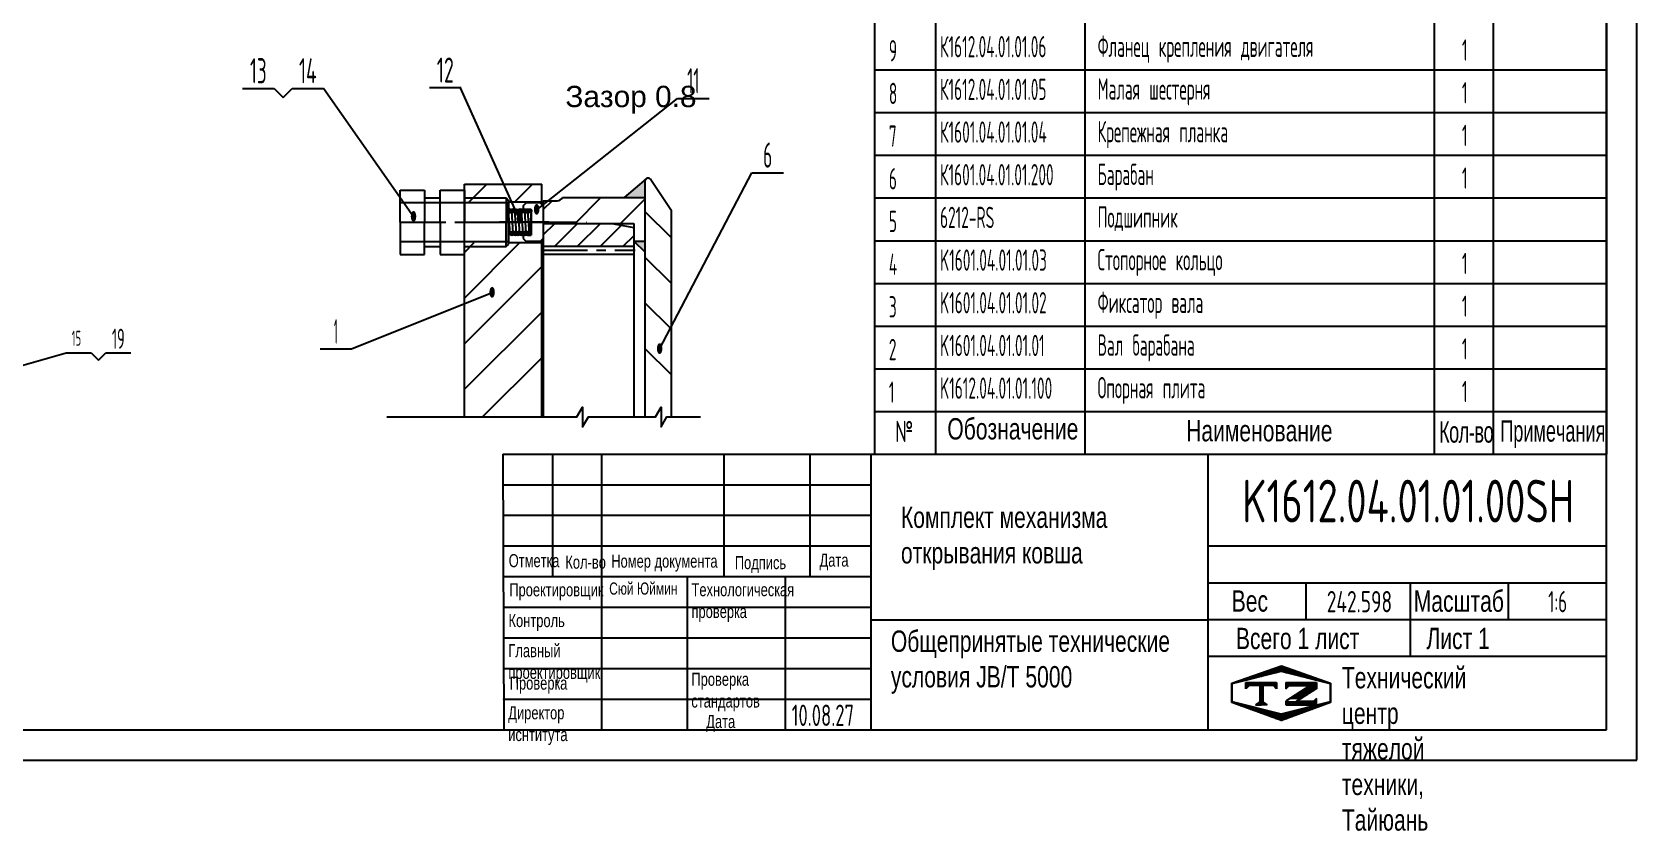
# Model space of a CAD drawing. Header units: millimetres. Extents: x 0 to 2520, y -70 to 1782.
# Drawn here: x 941 to 2520, y -70 to 717 of the extents above; entities that cross this region are included whole.
import ezdxf
from ezdxf.enums import TextEntityAlignment as Align

# ---------------------------------------------------------------- set-up
doc = ezdxf.new("R2010")
doc.units = ezdxf.units.MM
doc.header["$LTSCALE"] = 60
doc.linetypes.add('F', pattern=[0.75, 0.5, -0.25])
doc.linetypes.add('G', pattern=[2, 1.25, -0.25, 0.25, -0.25])
for name, color, linetype in [('01', 7, 'Continuous'), ('02', 1, 'Continuous'), ('04', 2, 'F'), ('05', 4, 'G'), ('11', 3, 'Continuous'), ('THICK', 7, 'Continuous')]:
    doc.layers.add(name, color=color, linetype=linetype)
doc.styles.add('HZLIB', font='TXT.shx', dxfattribs={"width": 0.5, "height": 21})
doc.styles.get("Standard").update_dxf_attribs({"font": 'isocp', "width": 0.707, "bigfont": 'intecad.shx'})

# ---------------------------------------------------------------- blocks, each defined once
blk = doc.blocks.new('*U24')
at = {"layer": '01'}
for points in [[(415, 5), (415, 292)], [(25, 5), (415, 5)]]:
    blk.add_lwpolyline(points, dxfattribs=at)
at = {"layer": '02'}
for points in [[(420, 0), (420, 297)], [(0, 0), (420, 0)]]:
    blk.add_lwpolyline(points, dxfattribs=at)
blk = doc.blocks.new('*X68')
at = {"color": 0}
for p, q in [((127.06, 7.8), (132.06, 7.8)), ((127.06, 7.5), (132.06, 7.5)), ((127.06, 7.2), (127.32, 7.2)), ((127.84, 5.4), (129.64, 5.4)), ((128.3, 5.7), (130.1, 5.7)), ((128.77, 6), (130.57, 6)), ((129.23, 6.3), (131.04, 6.3)), ((129.7, 6.6), (131.51, 6.6)), ((130.16, 6.9), (131.98, 6.9)), ((130.62, 7.2), (132.06, 7.2))]:
    blk.add_line(p, q, dxfattribs=at)
blk = doc.blocks.new('*X69')
at = {"color": 0}
for p, q in [((127.06, 4.8), (132.06, 4.8)), ((127.06, 4.5), (132.06, 4.5)), ((131.84, 5.1), (132.06, 5.1))]:
    blk.add_line(p, q, dxfattribs=at)
blk = doc.blocks.new('*X67')
at = {"color": 0}
for p, q in [((122.34, 4.5), (123.72, 4.5)), ((122.82, 4.8), (123.24, 4.8))]:
    blk.add_line(p, q, dxfattribs=at)
blk = doc.blocks.new('*X66')
at = {"color": 0}
for p, q in [((120.53, 7.8), (125.53, 7.8)), ((120.53, 7.5), (125.53, 7.5)), ((120.53, 7.2), (120.79, 7.2)), ((125.27, 7.2), (125.53, 7.2))]:
    blk.add_line(p, q, dxfattribs=at)
blk = doc.blocks.new('*X65')
at = {"color": 0}
for p, q in [((125.83, 10.5), (126.82, 10.5)), ((118.94, 8.1), (119.52, 8.1)), ((119.8, 8.4), (120.72, 8.4)), ((120.66, 8.7), (121.92, 8.7)), ((121.52, 9), (123.12, 9)), ((122.38, 9.3), (124.32, 9.3)), ((123.24, 9.6), (125.52, 9.6)), ((124.1, 9.9), (128.52, 9.9)), ((124.97, 10.2), (127.67, 10.2)), ((127.02, 9.6), (129.37, 9.6)), ((128.22, 9.3), (130.22, 9.3)), ((129.42, 9), (131.07, 9)), ((130.62, 8.7), (131.92, 8.7)), ((131.82, 8.4), (132.77, 8.4)), ((133.02, 8.1), (133.62, 8.1)), ((118.22, 7.8), (118.32, 7.8)), ((118.22, 7.5), (118.27, 7.5)), ((118.22, 7.2), (118.27, 7.2)), ((118.22, 6.9), (118.27, 6.9)), ((118.22, 6.6), (118.27, 6.6)), ((118.22, 6.3), (118.27, 6.3)), ((118.22, 6), (118.27, 6)), ((118.22, 5.7), (118.27, 5.7)), ((118.22, 5.4), (118.27, 5.4)), ((134.22, 7.8), (134.32, 7.8)), ((134.27, 7.5), (134.32, 7.5)), ((134.27, 7.2), (134.32, 7.2)), ((134.27, 6.9), (134.32, 6.9)), ((134.27, 6.6), (134.32, 6.6)), ((134.27, 6.3), (134.32, 6.3)), ((134.27, 6), (134.32, 6)), ((134.27, 5.7), (134.32, 5.7)), ((134.27, 5.4), (134.32, 5.4)), ((118.22, 5.1), (118.27, 5.1)), ((118.22, 4.8), (118.27, 4.8)), ((118.79, 4.5), (119.42, 4.5)), ((119.61, 4.2), (120.62, 4.2)), ((120.43, 3.9), (121.82, 3.9)), ((121.26, 3.6), (123.02, 3.6)), ((122.08, 3.3), (124.22, 3.3)), ((122.91, 3), (125.42, 3)), ((123.73, 2.7), (128.89, 2.7)), ((127.12, 3), (129.7, 3)), ((128.32, 3.3), (130.51, 3.3)), ((129.52, 3.6), (131.32, 3.6)), ((130.72, 3.9), (132.14, 3.9)), ((131.92, 4.2), (132.95, 4.2)), ((133.12, 4.5), (133.76, 4.5)), ((134.27, 5.1), (134.32, 5.1)), ((134.27, 4.8), (134.32, 4.8)), ((124.55, 2.4), (128.07, 2.4)), ((125.38, 2.1), (127.26, 2.1)), ((126.2, 1.8), (126.45, 1.8))]:
    blk.add_line(p, q, dxfattribs=at)

msp = doc.modelspace()

# ---------------------------------------------------------------- hatches: boundary and pattern name
at = {"layer": '02', "ltscale": 0.6}
h = msp.add_hatch(color=256, dxfattribs=at)
h.paths.add_polyline_path([(1523.5547, 553.7529), (1544.007, 553.7529), (1544.007, 569.6029, -0.209920909), (1545.0136, 571.9541)])
h.paths.add_polyline_path([(1532.907, 510.7529), (1544.007, 500.3848), (1544.007, 510.7529)])
h = msp.add_hatch(dxfattribs=at)
h.set_pattern_fill('ANSI31', color=256, scale=10, style=0)
h.set_pattern_definition([(45, (-833.644, -1870.38), (-22.45064, 22.45064), [])])
h.paths.add_polyline_path([(1463.0145, 553.7529, -0.267949192), (1457.4719, 550.5529), (1444.007, 550.5529), (1444.007, 528.2529), (1532.907, 528.2529), (1532.907, 510.7529), (1544.007, 510.7529), (1544.007, 553.7529)])
h = msp.add_hatch(dxfattribs=at)
h.set_pattern_fill('ANSI31', color=256, scale=5, style=0)
h.set_pattern_definition([(45, (116.203, 64.701), (-11.22532, 11.22532), [])])
h.paths.add_polyline_path([(1444.007, 528.2529), (1444.007, 513.3029), (1444.007, 505.702), (1532.907, 505.702), (1532.907, 524.0652), (1511.5102, 528.2529)])

# ---------------------------------------------------------------- linework, layer by layer
for p, q in [((1770, 1267.2422), (1770, 301.2424)), ((1830, 1267.2422), (1830, 301.2424)), ((1976.8399, 1267.2422), (1976.8399, 301.2424)), ((2320.4924, 1267.2422), (2320.4924, 301.2424)), ((2378.5971, 1267.2422), (2378.5971, 301.2424)), ((2490, 1267.2422), (2490, 301.2424)), ((1770, 679.2423), (2490, 679.2423)), ((1770, 637.2423), (2490, 637.2423)), ((1770, 595.2423), (2490, 595.2423)), ((1770, 553.2423), (2490, 553.2423)), ((1770, 511.2423), (2490, 511.2423)), ((1770, 469.2424), (2490, 469.2424)), ((1770, 427.2424), (2490, 427.2424)), ((1770, 385.2424), (2490, 385.2424)), ((1770, 343.2424), (2490, 343.2424)), ((1770, 301.2424), (2490, 301.2424))]:
    msp.add_line(p, q)
at = {"ltscale": 0.6}
for p, q in [((1366.367, 566.7529), (1442.407, 566.7529)), ((1463.007, 553.7529), (1544.007, 553.7529)), ((1463.007, 553.7529), (1463.007, 553.74)), ((1544.007, 553.7529), (1544.007, 337.7529)), ((1444.007, 550.5529), (1444.007, 337.7529)), ((1532.907, 528.2529), (1532.907, 337.7529))]:
    msp.add_line(p, q, dxfattribs=at)
at = {"layer": '01', "color": 7, "linetype": 'Continuous', "ltscale": 0.6}
for p, q in [((1544.007, 569.6029), (1544.007, 337.7529)), ((1366.367, 337.7529), (1366.367, 566.7529)), ((1442.407, 547.0029), (1442.407, 566.7529)), ((1342.367, 548.641), (1327.0306, 548.641)), ((1424.187, 545.4029), (1427.187, 548.4029)), ((1424.187, 545.4029), (1424.187, 542.3498)), ((1441.007, 548.4029), (1427.187, 548.4029)), ((1441.007, 548.4029), (1444.007, 545.4029)), ((1444.007, 550.5529), (1457.4719, 550.5529)), ((1444.007, 545.4029), (1444.007, 513.3029)), ((1570.007, 337.7529), (1570.007, 541.0029)), ((1444.007, 528.2529), (1532.907, 528.2529)), ((1342.367, 510.241), (1327.0306, 510.241)), ((1424.187, 516.6529), (1424.187, 513.3029)), ((1424.187, 513.3029), (1427.187, 510.3029)), ((1441.007, 510.3029), (1427.187, 510.3029)), ((1441.007, 510.3029), (1444.007, 513.3029)), ((1442.407, 337.7529), (1442.407, 511.7029)), ((1444.007, 505.702), (1532.907, 505.702)), ((1532.907, 510.7529), (1544.007, 510.7529)), ((1444.007, 498.0228), (1532.907, 498.0228))]:
    msp.add_line(p, q, dxfattribs=at)
at = {"layer": '01', "ltscale": 0.6}
for p, q in [((1547.2256, 572.8029), (1547.207, 572.8029)), ((1549.7366, 571.526), (1570.007, 541.0029)), ((1303.0306, 561.0634), (1327.0306, 561.0634)), ((1303.0306, 529.4234), (1303.0306, 561.0634)), ((1303.0306, 529.3529), (1303.0306, 560.9929)), ((1327.0306, 561.0634), (1327.0306, 529.4234)), ((1327.0306, 560.9929), (1327.0306, 529.3529)), ((1342.367, 561.0634), (1366.367, 561.0634)), ((1342.367, 529.4234), (1342.367, 561.0634)), ((1342.367, 529.3529), (1342.367, 560.9929)), ((1366.367, 561.0634), (1366.367, 529.4234)), ((1366.367, 560.9929), (1366.367, 529.3529)), ((1366.367, 553.441), (1407.4276, 553.441)), ((1407.4276, 553.441), (1407.4276, 529.441)), ((1407.4276, 553.441), (1409.6939, 550.6926)), ((1327.0306, 548.6234), (1303.0306, 548.6234)), ((1327.0306, 548.5529), (1303.0306, 548.5529)), ((1366.367, 548.6234), (1342.367, 548.6234)), ((1366.367, 548.5529), (1342.367, 548.5529)), ((1409.6939, 550.6926), (1409.6939, 529.441)), ((1409.6939, 529.441), (1409.6939, 549.3529)), ((1409.6939, 549.3529), (1442.407, 549.3529)), ((1409.6939, 540.6291), (1409.6939, 518.2529)), ((1411.298, 518.3141), (1409.698, 540.5141)), ((1414.4897, 518.5441), (1412.8897, 540.7441)), ((1414.4938, 518.4121), (1412.8938, 540.6121)), ((1417.6855, 518.6421), (1416.0855, 540.8421)), ((1420.8788, 518.341), (1419.2788, 540.541)), ((1420.8788, 518.341), (1419.2788, 540.541)), ((1424.0745, 518.439), (1422.4745, 540.639)), ((1424.187, 542.3498), (1432.0595, 542.3498)), ((1427.2663, 518.669), (1425.6663, 540.869)), ((1430.4595, 518.3679), (1428.8595, 540.5679)), ((1432.0595, 540.3379), (1430.4595, 518.1379)), ((1432.0595, 540.3379), (1432.0595, 542.3498)), ((1432.0637, 540.4529), (1432.0637, 516.6529)), ((1303.0306, 529.4234), (1303.0306, 497.7834)), ((1303.0306, 529.3529), (1303.0306, 497.7129)), ((1327.0306, 497.7834), (1327.0306, 529.4234)), ((1327.0306, 497.7129), (1327.0306, 529.3529)), ((1342.367, 529.4234), (1342.367, 497.7834)), ((1342.367, 529.3529), (1342.367, 497.7129)), ((1366.367, 497.7834), (1366.367, 529.4234)), ((1366.367, 497.7129), (1366.367, 529.3529)), ((1407.4276, 505.441), (1407.4276, 529.441)), ((1409.6939, 507.3885), (1409.6939, 529.441)), ((1409.6939, 529.3529), (1409.6939, 509.3529)), ((1511.5102, 528.2529), (1532.907, 524.0652)), ((1327.0306, 510.2234), (1303.0306, 510.2234)), ((1327.0306, 510.1529), (1303.0306, 510.1529)), ((1366.367, 510.2234), (1342.367, 510.2234)), ((1366.367, 510.1529), (1342.367, 510.1529)), ((1366.367, 505.441), (1407.4276, 505.441)), ((1407.4276, 505.441), (1409.6939, 507.3885)), ((1409.6939, 509.3529), (1442.407, 509.3529)), ((1414.5558, 518.7035), (1414.6044, 518.8376)), ((1428.8637, 516.6529), (1424.187, 516.6529)), ((1428.8637, 516.6529), (1432.0637, 516.6529)), ((1303.0306, 497.7834), (1327.0306, 497.7834)), ((1303.0306, 497.7129), (1327.0306, 497.7129)), ((1342.367, 497.7834), (1366.367, 497.7834)), ((1342.367, 497.7129), (1366.367, 497.7129))]:
    msp.add_line(p, q, dxfattribs=at)
msp.add_circle((1430.4637, 540.4529), 1.6, dxfattribs=at)
for centre, radius, start, end in [((1547.1871, 569.6325), 3.1802, 24.4583205, 180.5343552), ((1411.2939, 540.6291), 1.6, 4.1222978, 184.1222978), ((1414.4896, 540.7271), 1.6, 4.1222978, 184.1222978), ((1417.6829, 540.426), 1.6, 4.1222978, 184.1222978), ((1420.8746, 540.656), 1.6, 4.1222978, 184.1222978), ((1424.0704, 540.754), 1.6, 4.1222978, 184.1222978), ((1427.2637, 540.4529), 1.6, 4.1222978, 184.1222978), ((1412.8871, 518.128), 1.6, 180, 359.3902757), ((1416.0829, 518.226), 1.6, 184.1222978, 0), ((1412.8871, 518.128), 1.6, 359.3902757, 0), ((1416.0829, 518.226), 1.6, 360, 4.1222978), ((1419.2829, 518.226), 1.6, 184.1222978, 355.8777022), ((1422.4679, 518.1549), 1.6, 180, 359.3902757), ((1419.2829, 518.226), 1.6, 355.8777022, 4.1222978), ((1425.6637, 518.2529), 1.6, 184.1222978, 0), ((1422.4679, 518.1549), 1.6, 359.3902757, 0), ((1425.6637, 518.2529), 1.6, 360, 4.1222978), ((1428.8637, 518.2529), 1.6, 184.1222978, 355.8777022), ((1428.8637, 518.2529), 1.6, 355.8777022, 4.1222978)]:
    msp.add_arc(centre, radius, start, end, dxfattribs=at)
at = {"layer": '01', "color": 7, "linetype": 'Continuous', "ltscale": 0.6}
msp.add_arc((1457.4719, 556.9529), 6.4, 270, 330, dxfattribs=at)
at = {"layer": '02', "ltscale": 0.6}
for p, q in [((1148.0992, 661.0597), (1179.0992, 661.0597)), ((1179.0992, 661.0597), (1187.938, 652.2208)), ((1187.938, 652.2208), (1196.7769, 661.0597)), ((1196.7769, 661.0597), (1227.7769, 661.0597)), ((1316.3057, 534.6109), (1227.7769, 661.0597)), ((1363.0559, 661.7547), (1332.0559, 661.7547)), ((1420.5494, 532.481), (1362.4314, 661.7547)), ((1437.4648, 541.5694), (1576.1196, 651.287)), ((1576.1196, 651.287), (1607.1196, 651.287)), ((1545.149, 572.0689), (1523.5547, 553.7529)), ((1558.4297, 404.4922), (1649.2946, 578.0737)), ((1649.2946, 578.0737), (1680.2946, 578.0737)), ((1371.1556, 549.3529), (1388.5556, 566.7529)), ((1416.0569, 549.3529), (1433.4569, 566.7529)), ((1409.6939, 548.641), (1366.367, 548.641)), ((1570.007, 513.9157), (1544.007, 539.9157)), ((1409.6939, 510.241), (1366.367, 510.241)), ((1366.367, 499.663), (1376.0569, 509.3529)), ((1366.367, 454.7617), (1420.9582, 509.3529)), ((1532.907, 510.7529), (1544.007, 500.3848)), ((1570.007, 469.0144), (1544.007, 495.0144)), ((1366.367, 409.8604), (1442.407, 485.9004)), ((1393.6187, 459.9381), (1255.2822, 404.5568)), ((1570.007, 424.1131), (1544.007, 450.1131)), ((1366.367, 364.9592), (1442.407, 440.9992)), ((817.2963, 355.8744), (974.4777, 400.8072)), ((974.4777, 400.8072), (999.2777, 400.8072)), ((999.2777, 400.8072), (1006.3488, 393.7361)), ((1006.3488, 393.7361), (1013.4198, 400.8072)), ((1013.4198, 400.8072), (1038.2198, 400.8072)), ((1255.2822, 404.5568), (1224.2822, 404.5568)), ((1384.062, 337.7529), (1442.407, 396.0979)), ((1570.007, 379.2118), (1544.007, 405.2118))]:
    msp.add_line(p, q, dxfattribs=at)
at = {"layer": '02', "color": 1, "linetype": 'Continuous', "ltscale": 0.6}
for p, q in [((1327.0306, 553.441), (1342.367, 553.441)), ((1327.0306, 505.441), (1342.367, 505.441))]:
    msp.add_line(p, q, dxfattribs=at)
at = {"layer": '02', "ltscale": 0.6}
msp.add_lwpolyline([(1289.9515, 337.7529), (1477.0965, 337.7529), (1482.6965, 347.5529), (1482.6965, 327.9529), (1488.2965, 337.7529), (1554.4753, 337.7529), (1560.0753, 347.5529), (1560.0753, 327.9529), (1565.6753, 337.7529), (1598.7647, 337.7529)], dxfattribs=at)
at = {"layer": '04', "ltscale": 0.6}
for centre, start, end in [((1411.2939, 540.6291), 180, 4.1222978), ((1414.4896, 540.7271), 184.1222978, 4.1222978), ((1417.6829, 540.426), 184.1222978, 4.1222978), ((1420.8746, 540.656), 180, 4.1222978), ((1424.0704, 540.754), 184.1222978, 4.1222978), ((1427.2637, 540.4529), 184.1222978, 4.1222978), ((1412.8871, 518.128), 359.3902757, 180), ((1416.0829, 518.226), 360, 180), ((1419.2829, 518.226), 355.8777022, 180), ((1422.4679, 518.1549), 359.3902757, 180), ((1425.6637, 518.2529), 360, 180), ((1428.8637, 518.2529), 355.8777022, 180)]:
    msp.add_arc(centre, 1.6, start, end, dxfattribs=at)
at = {"layer": '05', "color": 4, "linetype": 'G', "ltscale": 0.6}
for p, q in [((1433.4551, 540.4529), (1409.6939, 540.4529)), ((1438.1285, 529.3529), (1400.8602, 529.3529)), ((1442.407, 501.8624), (1534.2301, 501.8624))]:
    msp.add_line(p, q, dxfattribs=at)
at = {"layer": '05', "ltscale": 0.6}
for p, q in [((1303.0306, 529.3529), (1431.2848, 529.3529)), ((1360.367, 529.3529), (1444.007, 529.3529)), ((1360.367, 529.3529), (1486.8439, 529.3529)), ((1449.5251, 529.3529), (1411.1332, 529.3529)), ((1432.6837, 518.2529), (1409.6939, 518.2529))]:
    msp.add_line(p, q, dxfattribs=at)
at = {"layer": 'THICK'}
for p, q in [((1404.2077, 301.2424), (1405.0305, 30)), ((1404.2077, 301.2424), (2490, 301.2424)), ((1453.2358, 301.1115), (1453.2358, 301.2424)), ((1453.2514, 180.6902), (1453.2514, 301.2424)), ((1501.4723, 30), (1501.4723, 301.2424)), ((1622.0244, 180.6902), (1622.0244, 301.2424)), ((1706.4109, 180.6902), (1706.4109, 301.2424)), ((1766.687, 30), (1766.687, 301.2424)), ((2098.2055, 30), (2098.2055, 301.2424)), ((2490, 30), (2490, 301.2424)), ((1405.0305, 210.8282), (1766.687, 210.8282)), ((2098.2055, 210.8282), (2490, 210.8282)), ((1405.0305, 180.6902), (1766.687, 180.6902)), ((1585.8588, 30), (1585.8588, 180.6902)), ((1682.3005, 30), (1682.3005, 180.6902)), ((2098.2055, 174.6626), (2490, 174.6626)), ((2194.6472, 138.4969), (2194.6472, 174.6626)), ((2297.1165, 102.3313), (2297.1165, 174.6626)), ((2393.5583, 138.4969), (2393.5583, 174.6626)), ((1766.687, 137.9745), (2098.2055, 137.9745)), ((2098.2055, 138.4969), (2490, 138.4969)), ((2098.2055, 102.3313), (2490, 102.3313)), ((1405.0305, 30), (2490, 30))]:
    msp.add_line(p, q, dxfattribs=at)
at = {"layer": 'THICK', "color": 3}
for p, q in [((1405.0305, 271.1043), (1766.687, 271.1043)), ((1405.0305, 240.9663), (1766.687, 240.9663)), ((1405.0305, 150.5522), (1766.687, 150.5522)), ((1405.0305, 120.4141), (1766.687, 120.4141)), ((1405.0305, 90.2761), (1766.687, 90.2761)), ((2121.4243, 75.8465), (2170.2783, 92.8623)), ((2121.7415, 75.4633), (2169.9624, 87.5185)), ((2169.9624, 87.5185), (2218.1832, 75.4633)), ((2170.2783, 92.8623), (2218.4978, 75.8465)), ((2121.4243, 56.8971), (2121.4243, 75.8465)), ((2121.7415, 57.3805), (2121.7415, 75.4633)), ((2135.3578, 70.3809), (2135.3578, 76.4085)), ((2135.3578, 76.4085), (2165.4958, 76.4085)), ((2138.3716, 73.3947), (2135.3578, 70.3809)), ((2162.482, 73.3947), (2138.3716, 73.3947)), ((2149.1079, 73.4234), (2149.1079, 56.891)), ((2150.4264, 73.4234), (2150.4264, 56.891)), ((2151.9332, 73.4234), (2151.9332, 56.891)), ((2165.4958, 70.3809), (2162.482, 73.3947)), ((2165.4958, 76.4085), (2165.4958, 70.3809)), ((2174.7245, 76.4085), (2174.7245, 70.3809)), ((2174.7245, 76.4085), (2204.8626, 76.4085)), ((2174.7245, 70.3809), (2177.7383, 73.3947)), ((2198.4576, 73.3947), (2174.7245, 58.0391)), ((2177.7383, 73.3947), (2198.4576, 73.3947)), ((2204.8617, 70.4384), (2189.4216, 60.5568)), ((2204.8626, 76.4085), (2204.8626, 70.3809)), ((2218.1832, 75.4633), (2218.1832, 57.3805)), ((2218.4978, 75.8465), (2218.4978, 56.8971)), ((1405.0305, 60.138), (1766.687, 60.138)), ((2170.2783, 39.1078), (2121.4243, 56.8971)), ((2169.9624, 45.3253), (2121.7415, 57.3805)), ((2150.4264, 58.2687), (2144.5873, 54.5949)), ((2144.5873, 54.5949), (2150.4264, 54.5949)), ((2150.4264, 58.2687), (2156.2655, 54.5949)), ((2156.2655, 54.5949), (2150.4264, 54.5949)), ((2218.1832, 57.3805), (2169.9624, 45.3253)), ((2218.4978, 56.8971), (2170.2783, 39.1078)), ((2174.7245, 58.0391), (2174.7245, 54.5949)), ((2174.7245, 54.5949), (2204.8617, 54.5949)), ((2189.4216, 60.5568), (2184.8152, 57.6087)), ((2201.8479, 57.6087), (2184.8152, 57.6087)), ((2204.8617, 60.6225), (2201.8479, 57.6087)), ((2204.8617, 54.5949), (2204.8617, 60.6225))]:
    msp.add_line(p, q, dxfattribs=at)
for p in [(1405.0305, 60.138), (1405.0305, 30)]:
    msp.add_point(p, dxfattribs=at)

# ---------------------------------------------------------------- block references
at = {"layer": '01', "xscale": 6, "yscale": 6, "zscale": 6}
msp.add_blockref('*U24', (0, 0), dxfattribs=at)
at = {"layer": 'THICK', "color": 3, "xscale": 6.027608180497964, "yscale": 6.027608180497623, "zscale": 6.027608180497633}
for name in ['*X65', '*X66', '*X68', '*X67', '*X69']:
    msp.add_blockref(name, (1408.8427, 28.5273), dxfattribs=at)

# ---------------------------------------------------------------- texts
at = {"style": 'HZLIB', "width": 0.5}
for s, p in [('К1612.04.01.01.06', (1834.3343, 691.6337)), ('Фланец крепления двигателя', (1989.3977, 692.035)), ('9', (1784, 687.6423)), ('1', (2347.8649, 688.3273)), ('8', (1784, 645.6423)), ('К1612.04.01.01.05', (1834.3343, 649.6337)), ('Малая шестерня', (1989.3977, 650.035)), ('1', (2347.8649, 646.3273)), ('7', (1784, 603.6423)), ('К1601.04.01.01.04', (1834.3343, 607.6337)), ('Крепежная планка', (1989.3977, 608.035)), ('1', (2347.8649, 604.3273)), ('К1601.04.01.01.200', (1834.3343, 565.6337)), ('Барабан', (1989.3977, 566.035)), ('6', (1784, 561.6423)), ('1', (2347.8649, 562.3273)), ('5', (1784, 519.6423)), ('6212-RS', (1834.3343, 523.6337)), ('Подшипник', (1989.3977, 524.035)), ('4', (1784, 477.6423)), ('K1601.04.01.01.03', (1834.3343, 481.6337)), ('Стопорное кольцо', (1989.3977, 482.035)), ('1', (2347.8649, 478.3273)), ('K1601.04.01.01.02', (1834.3343, 439.6337)), ('Фиксатор вала', (1989.3977, 440.035)), ('3', (1784, 435.6424)), ('1', (2347.8649, 436.3273)), ('2', (1784, 393.6424)), ('K1601.04.01.01.01', (1834.3343, 397.6337)), ('Вал барабана', (1989.3977, 398.035)), ('1', (2347.8649, 394.3273)), ('1', (1784, 351.6424)), ('K1612.04.01.01.100', (1834.3343, 355.6337)), ('Опорная плита', (1989.3977, 356.035)), ('1', (2347.8649, 352.3273))]:
    msp.add_text(s, height=21, dxfattribs=at).set_placement(p)
at = {"layer": '01', "attachment_point": 1}
for s, insert, char_height in [('{\\fArial|b0|i0|c204|p34;\\W1;\\C3;Зазор 0.8}', (1465.7054, 663.6527), 21), ('{\\Fisocp,intecad|c204;№}', (1790.1141, 333.9797), 21), ('{\\fArial|b0|i0|c204|p34;Обозначение}', (1841.5212, 336.6065), 21), ('{\\fArial|b0|i0|c204|p34;Наименование}', (2076.4974, 334.7737), 21), ('{\\fArial|b0|i0|c204|p34;\\W0.607;\\T0.95;Кол-во}', (2325.3702, 333.5136), 21), ('{\\fArial|b0|i0|c204|p34;\\W0.607;Примечания}', (2385.5916, 334.5007), 21), ('{\\fArial|b0|i0|c204|p34;\\C3;Комплект механизма\\Pоткрывания ковша}', (1795.8896, 249.596), 21), ('{\\fArial|b0|i0|c204|p34;Отметка}', (1409.9527, 202.7979), 12.852386), ('{\\fArial|b0|i0|c204|p34;Кол-во}', (1465.6895, 201.3194), 12.852386), ('{\\fArial|b0|i0|c204|p34;Номер документа}', (1510.837, 202.3084), 12.852386), ('{\\fArial|b0|i0|c204|p34;Подпись}', (1632.4065, 200.8266), 12.852386), ('{\\fArial|b0|i0|c204|p34;Дата}', (1715.765, 203.2907), 12.852386), ('{\\fArial|b0|i0|c204|p34;Проектировщик}', (1410.5183, 174.0893), 12.852386), ('{\\fArial|b0|i0|c204|p34;\\C3;Сюй Юймин}', (1508.8149, 174.9079), 12), ('{\\fArial|b0|i0|c204|p34;Технологическая\\Pпроверка}', (1589.8073, 174.186), 12.852386), ('{\\fArial|b0|i0|c204|p34;Вес}', (2121.358, 167.1781), 20.992231), ('{\\fArial|b0|i0|c204|p34;Контроль}', (1409.7801, 143.816), 12.852386), ('{\\fArial|b0|i0|c204|p34;Общепринятые технические\\Pусловия \\fArial|b0|i0|c0|p34;JB/T 5000}', (1785.9532, 127.6148), 21), ('{\\fArial|b0|i0|c204|p34;Всего 1 лист}', (2125.4792, 130.2831), 21), ('{\\fArial|b0|i0|c204|p34;Лист 1}', (2312.9205, 130.2831), 21), ('{\\fArial|b0|i0|c204|p34;Главный\\Pпроектировщик}', (1409.6663, 114.234), 12.852386), ('{\\fArial|b0|i0|c204|p34;Проверка}', (1410.9223, 82.2697), 12.852386), ('{\\fArial|b0|i0|c204|p34;Проверка\\Pстандартов}', (1589.6842, 86.0883), 12.852386), ('{\\fArial|b0|i0|c204|p34;Директор\\Pиснтитута}', (1409.4686, 53.0684), 12.852386), ('{\\fArial|b0|i0|c204|p34;Дата}', (1604.2866, 44.478), 12.852386)]:
    msp.add_mtext(s, dxfattribs=dict(at, insert=insert, char_height=char_height))
for s, insert, char_height, width in [('{\\fArial|b0|i0|c204|p34;Технический центр\\Pтяжелой техники, Тайюань}', (2229.6937, 91.678), 20.992231, 0.986491), ('10.08.27', (1688.3779, 54.68), 21, 67.034205)]:
    msp.add_mtext(s, dxfattribs=dict(at, insert=insert, char_height=char_height, width=width))
at = {"layer": '02', "ltscale": 0.6, "width": 0.605172}
for p, p2 in [((1313.3057, 529.6109), (1319.3057, 529.6109)), ((1417.5494, 527.481), (1423.5494, 527.481)), ((1434.4648, 536.5694), (1440.4648, 536.5694)), ((1390.6187, 454.9381), (1396.6187, 454.9381)), ((1555.4297, 399.4922), (1561.4297, 399.4922))]:
    msp.add_text('\\M+5A1F1', height=10, dxfattribs=at).set_placement(p, p2, align=Align.FIT)
at = {"layer": '05', "insert": (2300.4308, 167.0788), "char_height": 21.000631, "attachment_point": 1}
msp.add_mtext('{\\fArial|b0|i0|c204|p34;\\C0;Масштаб}', dxfattribs=at)
at = {"layer": '11', "ltscale": 0.6}
for s, height, width, p, p2 in [('13', 24.74874, 0.609833, (1155.363, 666.0597), (1171.8354, 666.0597)), ('14', 24.74874, 0.614783, (1203.5282, 666.0597), (1221.0256, 666.0597)), ('12', 24.74874, 0.611465, (1339.1567, 666.7547), (1355.9552, 666.7547)), ('11', 24.74874, 0.582235, (1585.4955, 656.287), (1597.7437, 656.287)), ('6', 24.7487, 0.600695, (1660.3376, 583.0737), (1669.2516, 583.0737)), ('1', 24.7487, 0.404, (1238.0325, 409.5568), (1241.532, 409.5568)), ('15', 14.84924, 0.583511, (979.8323, 407.7586), (989.2891, 407.7586)), ('19', 19.79899, 0.567814, (1019.5153, 404.8072), (1032.1244, 404.8072))]:
    msp.add_text(s, height=height, dxfattribs=dict(at, width=width)).set_placement(p, p2, align=Align.FIT)
at = {"layer": '11'}
for s, height, width, p, p2 in [('K1612.04.01.01.00SH', 42, 0.697493, (2131.6088, 234), (2458.3912, 234)), ('242.598', 21, 0.687219, (2214.8645, 145.5), (2279.1355, 145.5)), ('1:6', 21, 0.631229, (2432.7235, 145.5), (2451.2765, 145.5))]:
    msp.add_text(s, height=height, dxfattribs=dict(at, width=width)).set_placement(p, p2, align=Align.FIT)

doc.saveas('drawing.dxf')
